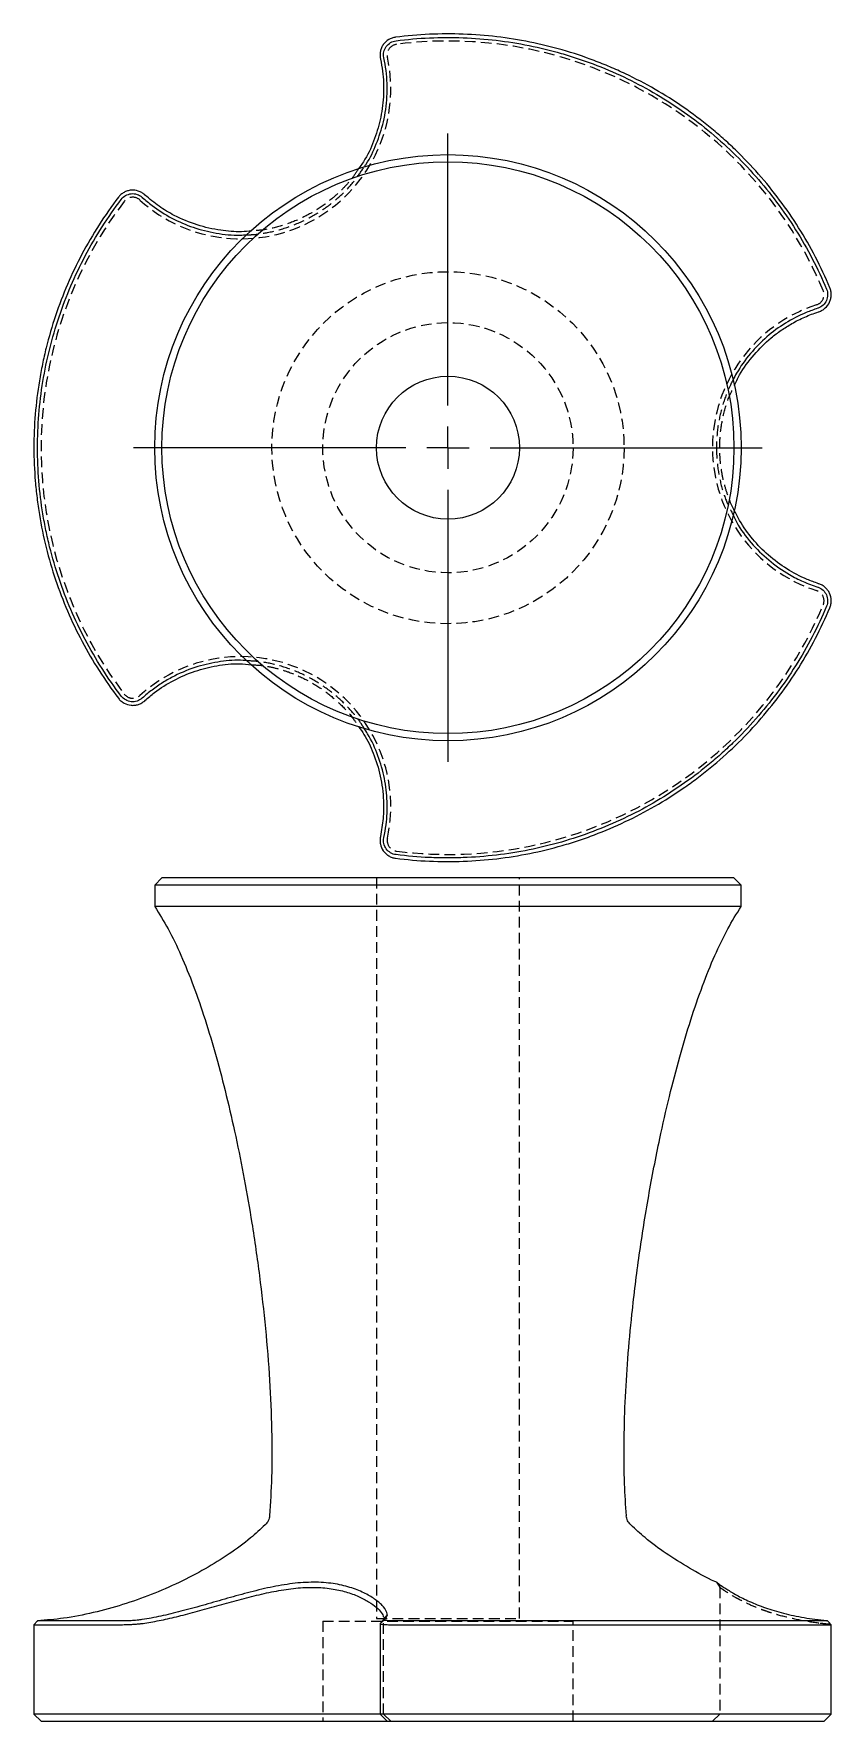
# Model space of a CAD drawing. Header units: millimetres. Extents: x 34 to 272, y 7 to 207.
# Drawn here: x 34 to 128.5, y 7 to 207.1 of the extents above; entities that cross this region are included whole.
import ezdxf

# ---------------------------------------------------------------- set-up
doc = ezdxf.new("R2010")
doc.units = ezdxf.units.MM
doc.linetypes.add('HIDDEN', pattern=[1.905, 1.27, -0.635])
doc.layers.add('10', color=7, linetype='Continuous')

# ---------------------------------------------------------------- blocks, each defined once
blk = doc.blocks.new('SW_CENTERMARKSYMBOL_0')
at = {"layer": '10', "color": 0}
for p, q in [((0, 5), (0, 37.25)), ((0, 0), (0, 2.5)), ((-5, 0), (-37.25, 0)), ((0, 0), (-2.5, 0)), ((0, 0), (0, -2.5)), ((0, 0), (2.5, 0)), ((5, 0), (37.25, 0)), ((0, -5), (0, -37.25))]:
    blk.add_line(p, q, dxfattribs=at)

msp = doc.modelspace()

# ---------------------------------------------------------------- linework, layer by layer
at = {"color": 7, "linetype": 'Continuous', "lineweight": 25}
for p, q in [((49.21, 107), (48.37, 106.15)), ((48.37, 106.15), (48.37, 103.61)), ((117.86, 106.15), (48.37, 106.15)), ((117.01, 107), (49.21, 107)), ((117.86, 106.15), (117.01, 107)), ((117.86, 103.61), (117.86, 106.15)), ((117.86, 103.61), (48.37, 103.61)), ((34.47, 18.89), (34.03, 18.42)), ((34.04, 18.44), (34.04, 7.85)), ((75.06, 18.58), (75.06, 7.85)), ((128.53, 7.85), (128.53, 18.45)), ((34.04, 7.85), (34.89, 7)), ((44.06, 7.85), (34.04, 7.85)), ((34.89, 7), (44.73, 7)), ((47.17, 7.85), (44.06, 7.85)), ((44.73, 7), (46.6, 7)), ((46.6, 7), (75.91, 7)), ((75.06, 7.85), (47.17, 7.85)), ((75.06, 7.85), (75.91, 7)), ((76.91, 7.85), (75.06, 7.85)), ((75.91, 7), (77.02, 7)), ((128.37, 7.85), (76.91, 7.85)), ((77.02, 7), (127.58, 7)), ((127.58, 7), (127.68, 7)), ((127.68, 7), (128.53, 7.85)), ((128.53, 7.85), (128.37, 7.85))]:
    msp.add_line(p, q, dxfattribs=at)
at = {"color": 7, "linetype": 'HIDDEN', "lineweight": 18}
for p, q in [((74.64, 107), (74.64, 19.2)), ((91.59, 19.2), (91.59, 107)), ((114.93, 23.48), (115.32, 22.88)), ((115.32, 22.88), (115.32, 7.85)), ((68.28, 18.86), (97.94, 18.86)), ((68.28, 18.86), (68.28, 7)), ((74.64, 19.2), (91.59, 19.2)), ((75.06, 18.58), (75.06, 18.58)), ((75.49, 19.2), (75.49, 19.21)), ((75.49, 7.85), (75.49, 19.2)), ((75.51, 19.05), (75.52, 19.03)), ((75.88, 19.72), (75.89, 19.55)), ((97.94, 7), (97.94, 18.86)), ((76.33, 7), (75.49, 7.85)), ((115.32, 7.85), (114.47, 7))]:
    msp.add_line(p, q, dxfattribs=at)
at = {"color": 7, "linetype": 'Continuous', "lineweight": 25}
for radius in [34.75, 33.9, 8.47]:
    msp.add_circle((83.11, 158), radius, dxfattribs=at)
at = {"color": 7, "linetype": 'HIDDEN', "lineweight": 18}
for radius in [20.87, 14.83]:
    msp.add_circle((83.11, 158), radius, dxfattribs=at)
for centre, radius, start, end in [((83.11, 158), 48.22, 22.739, 97.261), ((58.54, 200.57), 17.8, 227.8744, 12.1256), ((77.18, 204.57), 1.27, 97.261, 192.1256), ((83.11, 158), 48.22, 142.739, 217.261), ((45.75, 186.43), 1.27, 47.8744, 142.739), ((126.41, 176.15), 1.27, 287.8744, 22.739), ((132.26, 158), 17.8, 107.8744, 252.1256), ((126.41, 139.85), 1.27, 337.261, 72.1256), ((83.11, 158), 48.22, 262.739, 337.261), ((58.54, 115.43), 17.8, 347.8744, 132.1256), ((45.75, 129.57), 1.27, 217.261, 312.1256), ((77.18, 111.43), 1.27, 167.8744, 262.739)]:
    msp.add_arc(centre, radius, start, end, dxfattribs=at)
at = {"color": 7, "linetype": 'Continuous', "lineweight": 25}
for points, knots in [([(76.91, 206.67), (76.76, 206.66), (76.62, 206.62), (76.34, 206.53), (76.21, 206.46), (75.84, 206.24), (75.62, 206.03), (75.36, 205.68), (75.29, 205.55), (75.18, 205.28), (75.13, 205.14), (75.07, 204.85), (75.06, 204.71), (75.06, 204.42), (75.08, 204.27), (75.11, 204.13)], [0, 0, 0, 0, 0.125, 0.125, 0.25, 0.25, 0.5, 0.5, 0.625, 0.625, 0.75, 0.75, 0.875, 0.875, 1, 1, 1, 1]), ([(75.51, 204.25), (75.47, 204.48), (75.47, 204.71), (75.57, 205.16), (75.67, 205.38), (75.94, 205.75), (76.11, 205.91), (76.51, 206.15), (76.73, 206.23), (76.96, 206.25)], [0, 0, 0, 0, 0.25, 0.25, 0.5, 0.5, 0.75, 0.75, 1, 1, 1, 1]), ([(128.37, 176.97), (127.85, 178.2), (127.28, 179.42), (126.05, 181.79), (125.38, 182.96), (123.25, 186.34), (121.67, 188.46), (119.05, 191.44), (118.13, 192.39), (116.7, 193.78), (116.21, 194.23), (115.21, 195.12), (114.7, 195.55), (112.12, 197.67), (109.94, 199.17), (106.51, 201.15), (105.33, 201.77), (103.54, 202.62), (102.93, 202.89), (101.7, 203.41), (101.08, 203.66), (97.95, 204.85), (95.4, 205.58), (90.22, 206.62), (87.59, 206.94), (83.58, 207.08), (82.24, 207.08), (79.57, 206.96), (78.24, 206.84), (76.91, 206.67)], [0, 0, 0, 0, 0.0625, 0.0625, 0.125, 0.125, 0.25, 0.25, 0.3125, 0.3125, 0.34375, 0.34375, 0.375, 0.375, 0.5, 0.5, 0.5625, 0.5625, 0.59375, 0.59375, 0.625, 0.625, 0.75, 0.75, 0.875, 0.875, 0.9375, 0.9375, 1, 1, 1, 1]), ([(76.96, 206.25), (78.28, 206.42), (79.6, 206.54), (82.25, 206.65), (83.59, 206.66), (87.55, 206.51), (90.15, 206.2), (94, 205.43), (95.28, 205.12), (97.18, 204.57), (97.81, 204.37), (99.06, 203.96), (99.69, 203.74), (102.79, 202.57), (105.16, 201.44), (108.56, 199.48), (109.67, 198.78), (111.83, 197.28), (112.89, 196.49), (115.97, 193.96), (117.85, 192.13), (121.32, 188.2), (122.89, 186.1), (125.02, 182.73), (125.68, 181.58), (126.9, 179.23), (127.46, 178.03), (127.98, 176.8)], [0, 0, 0, 0, 0.0625, 0.0625, 0.125, 0.125, 0.25, 0.25, 0.3125, 0.3125, 0.34375, 0.34375, 0.375, 0.375, 0.5, 0.5, 0.5625, 0.5625, 0.625, 0.625, 0.75, 0.75, 0.875, 0.875, 0.9375, 0.9375, 1, 1, 1, 1]), ([(73.17, 191.29), (73.25, 191.39), (73.86, 192.24), (74.67, 194.02), (75.56, 196.69), (75.9, 199.12), (75.92, 201.17), (75.8, 202.71), (75.61, 203.72), (75.52, 204.22)], [0, 0, 0, 0, 0.029826, 0.2319485, 0.4388491, 0.6609743, 0.7758198, 0.8906541, 1, 1, 1, 1]), ([(75.12, 204.08), (75.21, 203.6), (75.46, 202.22), (75.54, 199.9), (75.23, 197.21), (74.47, 194.62), (73.57, 192.54), (72.76, 191.42), (72.48, 191.05)], [0, 0, 0, 0, 0.1054636, 0.3009333, 0.5019197, 0.6972755, 0.8972938, 1, 1, 1, 1]), ([(47.17, 188), (47.06, 188.1), (46.94, 188.18), (46.69, 188.33), (46.55, 188.39), (46.14, 188.53), (45.84, 188.56), (45.41, 188.52), (45.26, 188.49), (44.98, 188.41), (44.85, 188.35), (44.59, 188.21), (44.47, 188.12), (44.25, 187.93), (44.15, 187.83), (44.06, 187.71)], [0, 0, 0, 0, 0.125, 0.125, 0.25, 0.25, 0.5, 0.5, 0.625, 0.625, 0.75, 0.75, 0.875, 0.875, 1, 1, 1, 1]), ([(44.4, 187.45), (44.54, 187.64), (44.71, 187.79), (45.12, 188.02), (45.34, 188.09), (45.8, 188.14), (46.04, 188.11), (46.48, 187.97), (46.68, 187.86), (46.85, 187.71)], [0, 0, 0, 0, 0.25, 0.25, 0.5, 0.5, 0.75, 0.75, 1, 1, 1, 1]), ([(44.06, 187.71), (43.25, 186.64), (42.48, 185.54), (41.04, 183.29), (40.36, 182.13), (38.49, 178.59), (37.45, 176.16), (36.19, 172.4), (35.82, 171.13), (35.33, 169.2), (35.19, 168.55), (34.92, 167.24), (34.8, 166.58), (34.26, 163.29), (34.04, 160.65), (34.04, 156.68), (34.1, 155.36), (34.26, 153.38), (34.33, 152.72), (34.49, 151.39), (34.58, 150.73), (35.12, 147.43), (35.76, 144.86), (37.45, 139.85), (38.49, 137.41), (40.37, 133.86), (41.05, 132.71), (42.48, 130.45), (43.25, 129.36), (44.06, 128.29)], [0, 0, 0, 0, 0.0625, 0.0625, 0.125, 0.125, 0.25, 0.25, 0.3125, 0.3125, 0.34375, 0.34375, 0.375, 0.375, 0.5, 0.5, 0.5625, 0.5625, 0.59375, 0.59375, 0.625, 0.625, 0.75, 0.75, 0.875, 0.875, 0.9375, 0.9375, 1, 1, 1, 1]), ([(44.4, 128.55), (43.59, 129.61), (42.83, 130.69), (41.41, 132.93), (40.74, 134.08), (38.88, 137.59), (37.85, 140), (36.6, 143.72), (36.23, 144.98), (35.75, 146.89), (35.6, 147.54), (35.34, 148.83), (35.22, 149.49), (34.68, 152.75), (34.47, 155.37), (34.47, 159.3), (34.52, 160.61), (34.73, 163.23), (34.89, 164.54), (35.54, 168.47), (36.18, 171.02), (37.86, 175.99), (38.89, 178.4), (40.75, 181.93), (41.41, 183.07), (42.84, 185.31), (43.59, 186.39), (44.4, 187.45)], [0, 0, 0, 0, 0.0625, 0.0625, 0.125, 0.125, 0.25, 0.25, 0.3125, 0.3125, 0.34375, 0.34375, 0.375, 0.375, 0.5, 0.5, 0.5625, 0.5625, 0.625, 0.625, 0.75, 0.75, 0.875, 0.875, 0.9375, 0.9375, 1, 1, 1, 1]), ([(46.88, 187.68), (47.27, 187.35), (48.36, 186.42), (50.37, 185.16), (52.92, 184.05), (55.64, 183.38), (57.8, 183.16), (59.04, 183.23), (59.33, 183.24)], [0, 0, 0, 0, 0.1098413, 0.3126483, 0.5154001, 0.7235231, 0.9372715, 1, 1, 1, 1]), ([(59.85, 183.71), (59.45, 183.67), (58.22, 183.55), (56.05, 183.75), (53.36, 184.34), (50.92, 185.36), (48.84, 186.59), (47.75, 187.5), (47.2, 187.96)], [0, 0, 0, 0, 0.08772, 0.269797, 0.479401, 0.695043, 0.846207, 1, 1, 1, 1]), ([(127.98, 176.8), (128.07, 176.59), (128.11, 176.36), (128.1, 175.89), (128.05, 175.66), (127.87, 175.24), (127.73, 175.05), (127.39, 174.74), (127.19, 174.62), (126.97, 174.55)], [0, 0, 0, 0, 0.25, 0.25, 0.5, 0.5, 0.75, 0.75, 1, 1, 1, 1]), ([(127.06, 174.13), (127.2, 174.18), (127.34, 174.23), (127.59, 174.38), (127.71, 174.47), (128.04, 174.76), (128.21, 175), (128.4, 175.39), (128.45, 175.53), (128.51, 175.82), (128.53, 175.96), (128.53, 176.26), (128.52, 176.4), (128.47, 176.69), (128.42, 176.83), (128.37, 176.97)], [0, 0, 0, 0, 0.125, 0.125, 0.25, 0.25, 0.5, 0.5, 0.625, 0.625, 0.75, 0.75, 0.875, 0.875, 1, 1, 1, 1]), ([(126.93, 174.53), (126.48, 174.37), (125.14, 173.9), (123.07, 172.82), (120.84, 171.19), (118.89, 169.18), (117.61, 167.41), (117.03, 166.3), (116.9, 166.04)], [0, 0, 0, 0, 0.105571, 0.308332, 0.511041, 0.719098, 0.933485, 1, 1, 1, 1]), ([(117.05, 165.34), (117.25, 165.77), (117.86, 167.11), (119.32, 169.04), (121.03, 170.76), (122.59, 171.94), (123.91, 172.77), (125.38, 173.53), (126.47, 173.92), (127.02, 174.12)], [0, 0, 0, 0, 0.106044, 0.321953, 0.533155, 0.64201, 0.750858, 0.874706, 1, 1, 1, 1]), ([(127.02, 141.88), (126.57, 142.04), (125.26, 142.51), (123.22, 143.59), (121.05, 145.2), (119.17, 147.14), (117.85, 148.98), (117.22, 150.2), (117.01, 150.62)], [0, 0, 0, 0, 0.103291, 0.298851, 0.49988, 0.695324, 0.895444, 1, 1, 1, 1]), ([(116.9, 150.06), (117.04, 149.75), (117.59, 148.54), (118.99, 146.7), (121.08, 144.61), (123.21, 143.13), (125.19, 142.09), (126.35, 141.68), (126.93, 141.47)], [0, 0, 0, 0, 0.074743, 0.29617, 0.511728, 0.733462, 0.86588, 1, 1, 1, 1]), ([(126.97, 141.45), (127.19, 141.38), (127.39, 141.26), (127.73, 140.95), (127.87, 140.76), (128.05, 140.33), (128.1, 140.1), (128.11, 139.64), (128.07, 139.41), (127.98, 139.2)], [0, 0, 0, 0, 0.25, 0.25, 0.5, 0.5, 0.75, 0.75, 1, 1, 1, 1]), ([(128.37, 139.03), (128.42, 139.17), (128.47, 139.31), (128.52, 139.6), (128.53, 139.75), (128.53, 140.18), (128.46, 140.48), (128.27, 140.87), (128.2, 141), (128.02, 141.24), (127.93, 141.34), (127.71, 141.54), (127.59, 141.62), (127.34, 141.77), (127.2, 141.82), (127.06, 141.87)], [0, 0, 0, 0, 0.125, 0.125, 0.25, 0.25, 0.5, 0.5, 0.625, 0.625, 0.75, 0.75, 0.875, 0.875, 1, 1, 1, 1]), ([(76.91, 109.33), (78.24, 109.16), (79.58, 109.04), (82.25, 108.92), (83.59, 108.92), (87.59, 109.06), (90.22, 109.38), (94.1, 110.16), (95.39, 110.47), (97.3, 111.02), (97.94, 111.22), (99.21, 111.64), (99.84, 111.87), (102.96, 113.05), (105.35, 114.18), (108.79, 116.16), (109.9, 116.87), (111.54, 118), (112.08, 118.39), (113.15, 119.19), (113.67, 119.61), (116.26, 121.73), (118.17, 123.57), (121.66, 127.53), (123.25, 129.65), (125.39, 133.05), (126.05, 134.22), (127.28, 136.59), (127.85, 137.8), (128.37, 139.03)], [0, 0, 0, 0, 0.0625, 0.0625, 0.125, 0.125, 0.25, 0.25, 0.3125, 0.3125, 0.34375, 0.34375, 0.375, 0.375, 0.5, 0.5, 0.5625, 0.5625, 0.59375, 0.59375, 0.625, 0.625, 0.75, 0.75, 0.875, 0.875, 0.9375, 0.9375, 1, 1, 1, 1]), ([(127.98, 139.2), (127.46, 137.97), (126.9, 136.77), (125.67, 134.42), (125.01, 133.26), (122.9, 129.91), (121.32, 127.81), (118.72, 124.86), (117.82, 123.91), (116.4, 122.53), (115.92, 122.08), (114.93, 121.2), (114.42, 120.77), (111.86, 118.67), (109.7, 117.18), (105.17, 114.56), (102.79, 113.44), (97.82, 111.56), (95.3, 110.83), (90.16, 109.8), (87.55, 109.49), (84.24, 109.37), (83.57, 109.36), (82.25, 109.36), (81.59, 109.38), (79.6, 109.46), (78.28, 109.58), (76.96, 109.75)], [0, 0, 0, 0, 0.0625, 0.0625, 0.125, 0.125, 0.25, 0.25, 0.3125, 0.3125, 0.34375, 0.34375, 0.375, 0.375, 0.5, 0.5, 0.625, 0.625, 0.75, 0.75, 0.875, 0.875, 0.90625, 0.90625, 0.9375, 0.9375, 1, 1, 1, 1]), ([(59.35, 132.74), (59.18, 132.76), (58.12, 132.87), (56.13, 132.68), (53.38, 132.11), (51.11, 131.19), (49.33, 130.18), (48.04, 129.31), (47.26, 128.64), (46.88, 128.32)], [0, 0, 0, 0, 0.0367388, 0.2372833, 0.4425587, 0.6632083, 0.7772945, 0.8913696, 1, 1, 1, 1]), ([(47.2, 128.04), (47.58, 128.35), (48.64, 129.26), (50.61, 130.49), (53.1, 131.57), (55.72, 132.2), (57.98, 132.46), (59.37, 132.32), (59.85, 132.27)], [0, 0, 0, 0, 0.105193, 0.300116, 0.50054, 0.69535, 0.894807, 1, 1, 1, 1]), ([(44.06, 128.29), (44.15, 128.17), (44.25, 128.07), (44.47, 127.88), (44.59, 127.79), (44.98, 127.58), (45.26, 127.49), (45.7, 127.45), (45.85, 127.45), (46.14, 127.49), (46.28, 127.52), (46.56, 127.61), (46.69, 127.67), (46.94, 127.82), (47.06, 127.9), (47.17, 128)], [0, 0, 0, 0, 0.125, 0.125, 0.25, 0.25, 0.5, 0.5, 0.625, 0.625, 0.75, 0.75, 0.875, 0.875, 1, 1, 1, 1]), ([(46.85, 128.29), (46.68, 128.14), (46.48, 128.03), (46.04, 127.89), (45.8, 127.86), (45.34, 127.91), (45.12, 127.98), (44.72, 128.21), (44.54, 128.36), (44.4, 128.55)], [0, 0, 0, 0, 0.25, 0.25, 0.5, 0.5, 0.75, 0.75, 1, 1, 1, 1]), ([(72.52, 124.93), (72.74, 124.63), (73.44, 123.65), (74.35, 121.69), (75.18, 119.07), (75.51, 116.44), (75.48, 114.03), (75.24, 112.63), (75.12, 111.92)], [0, 0, 0, 0, 0.082594, 0.265635, 0.476337, 0.693105, 0.845228, 1, 1, 1, 1]), ([(75.52, 111.78), (75.61, 112.28), (75.88, 113.7), (75.96, 116.06), (75.65, 118.83), (74.87, 121.52), (73.98, 123.5), (73.3, 124.53), (73.15, 124.77)], [0, 0, 0, 0, 0.110032, 0.31309, 0.516093, 0.724474, 0.938478, 1, 1, 1, 1]), ([(75.11, 111.87), (75.08, 111.73), (75.06, 111.58), (75.06, 111.29), (75.07, 111.15), (75.16, 110.72), (75.28, 110.44), (75.53, 110.09), (75.63, 109.97), (75.84, 109.77), (75.96, 109.69), (76.21, 109.54), (76.35, 109.47), (76.62, 109.38), (76.76, 109.34), (76.91, 109.33)], [0, 0, 0, 0, 0.125, 0.125, 0.25, 0.25, 0.5, 0.5, 0.625, 0.625, 0.75, 0.75, 0.875, 0.875, 1, 1, 1, 1]), ([(76.96, 109.75), (76.73, 109.77), (76.51, 109.85), (76.11, 110.09), (75.94, 110.25), (75.67, 110.62), (75.57, 110.84), (75.47, 111.29), (75.47, 111.52), (75.51, 111.75)], [0, 0, 0, 0, 0.25, 0.25, 0.5, 0.5, 0.75, 0.75, 1, 1, 1, 1]), ([(48.37, 103.61), (48.91, 102.73), (50.07, 100.87), (51.55, 97.71), (53.01, 94.12), (54.38, 90.12), (55.68, 85.77), (56.88, 81.14), (57.99, 76.29), (59, 71.24), (59.95, 65.73), (60.8, 59.82), (61.51, 53.61), (62, 47.51), (62.25, 41.63), (62.27, 36.27), (62.06, 32.89), (61.96, 31.37)], [0, 0, 0, 0, 0.041632, 0.088534, 0.140676, 0.197775, 0.259353, 0.323588, 0.390846, 0.460359, 0.531312, 0.616491, 0.701108, 0.783803, 0.863317, 0.938553, 1, 1, 1, 1]), ([(104.26, 31.37), (104.18, 32.63), (103.99, 35.46), (103.96, 39.95), (104.09, 44.9), (104.41, 50.04), (104.95, 55.86), (105.75, 62.3), (106.85, 69.24), (108.06, 75.49), (109.31, 80.99), (110.53, 85.69), (111.83, 90.08), (113.21, 94.1), (114.66, 97.69), (116.16, 100.86), (117.31, 102.73), (117.86, 103.61)], [0, 0, 0, 0, 0.050972, 0.114428, 0.181221, 0.250709, 0.322149, 0.417289, 0.512434, 0.605594, 0.674335, 0.739952, 0.801706, 0.858966, 0.911249, 0.958272, 1, 1, 1, 1]), ([(61.44, 30.29), (60.87, 29.76), (59.54, 28.51), (57.15, 26.78), (54.32, 25.01), (51.23, 23.41), (47.96, 21.99), (44.57, 20.78), (41.1, 19.84), (37.73, 19.18), (35.52, 18.99), (34.49, 18.91)], [0, 0, 0, 0, 0.078126, 0.184385, 0.296588, 0.413768, 0.53454, 0.655129, 0.776195, 0.896477, 1, 1, 1, 1]), ([(61.98, 31.37), (61.94, 31.16), (61.87, 30.75), (61.6, 30.43), (61.46, 30.27)], [0, 0, 0, 0, 0.500001, 1, 1, 1, 1]), ([(114.94, 23.49), (114.87, 23.52), (113.76, 23.99), (111.76, 25.13), (108.98, 26.84), (106.65, 28.55), (105.34, 29.77), (104.79, 30.29)], [0, 0, 0, 0, 0.016467, 0.295204, 0.562131, 0.815082, 1, 1, 1, 1]), ([(75.52, 19.05), (75.72, 19.16), (75.84, 19.3), (75.93, 19.63), (75.9, 19.83), (75.71, 20.26), (75.55, 20.49), (75.2, 20.86), (75.06, 20.98), (74.76, 21.23), (74.59, 21.36), (74.05, 21.74), (73.62, 22), (72.9, 22.35), (72.64, 22.46), (72.09, 22.68), (71.79, 22.78), (70.87, 23.06), (70.21, 23.22), (69.13, 23.37), (68.76, 23.41), (67.99, 23.47), (67.59, 23.48), (66.39, 23.48), (65.55, 23.43), (64.26, 23.27), (63.82, 23.2), (62.93, 23.05), (62.49, 22.97), (61.15, 22.68), (60.25, 22.46), (58.9, 22.11), (58.44, 21.98), (57.54, 21.73), (57.1, 21.61), (55.77, 21.23), (54.89, 20.97), (53.58, 20.6), (53.15, 20.48), (52.3, 20.25), (51.88, 20.14), (50.65, 19.82), (49.85, 19.63), (48.32, 19.3), (47.58, 19.16), (46.88, 19.05)], [0, 0, 0, 0, 0.0625, 0.0625, 0.125, 0.125, 0.1875, 0.1875, 0.21875, 0.21875, 0.25, 0.25, 0.3125, 0.3125, 0.34375, 0.34375, 0.375, 0.375, 0.4375, 0.4375, 0.46875, 0.46875, 0.5, 0.5, 0.5625, 0.5625, 0.59375, 0.59375, 0.625, 0.625, 0.6875, 0.6875, 0.71875, 0.71875, 0.75, 0.75, 0.8125, 0.8125, 0.84375, 0.84375, 0.875, 0.875, 0.9375, 0.9375, 1, 1, 1, 1]), ([(47.2, 18.63), (47.81, 18.73), (48.46, 18.85), (49.8, 19.13), (50.49, 19.29), (51.56, 19.55), (51.93, 19.64), (52.67, 19.83), (53.04, 19.94), (54.18, 20.24), (54.94, 20.46), (56.49, 20.89), (57.27, 21.11), (58.46, 21.44), (58.86, 21.54), (59.65, 21.75), (60.04, 21.84), (61.22, 22.13), (62, 22.3), (63.16, 22.51), (63.55, 22.58), (64.32, 22.69), (64.7, 22.74), (65.83, 22.85), (66.55, 22.88), (67.6, 22.87), (67.95, 22.85), (68.62, 22.8), (68.95, 22.76), (69.89, 22.62), (70.48, 22.49), (71.56, 22.18), (72.06, 21.99), (72.96, 21.6), (73.36, 21.39), (74.06, 20.95), (74.37, 20.73), (74.86, 20.3), (75.06, 20.09), (75.35, 19.69), (75.44, 19.51), (75.47, 19.34)], [0, 0, 0, 0, 0.0625, 0.0625, 0.125, 0.125, 0.15625, 0.15625, 0.1875, 0.1875, 0.25, 0.25, 0.3125, 0.3125, 0.34375, 0.34375, 0.375, 0.375, 0.4375, 0.4375, 0.46875, 0.46875, 0.5, 0.5, 0.5625, 0.5625, 0.59375, 0.59375, 0.625, 0.625, 0.6875, 0.6875, 0.75, 0.75, 0.8125, 0.8125, 0.875, 0.875, 0.9375, 0.9375, 1, 1, 1, 1]), ([(114.93, 23.48), (114.93, 23.48), (115.01, 23.42), (115.3, 23.21), (115.52, 23.06), (115.95, 22.78), (116.11, 22.67), (116.46, 22.46), (116.65, 22.34), (117.26, 21.99), (117.72, 21.74), (118.77, 21.23), (119.37, 20.97), (120.64, 20.48), (121.32, 20.25), (122.41, 19.93), (122.79, 19.83), (123.57, 19.64), (123.97, 19.54), (125.19, 19.3), (126.04, 19.16), (126.93, 19.05)], [0, 0, 0, 0, 0.125, 0.125, 0.25, 0.25, 0.3125, 0.3125, 0.375, 0.375, 0.5, 0.5, 0.625, 0.625, 0.75, 0.75, 0.8125, 0.8125, 0.875, 0.875, 1, 1, 1, 1]), ([(34.07, 18.44), (34.08, 18.44), (34.11, 18.44), (34.57, 18.44), (35.36, 18.44), (36.49, 18.44), (37.97, 18.44), (39.75, 18.44), (41.76, 18.44), (43.29, 18.44), (44.06, 18.44)], [0, 0, 0, 0, 0.104937, 0.236475, 0.364305, 0.492135, 0.623679, 0.755223, 0.877224, 1, 1, 1, 1]), ([(44.4, 18.89), (44.15, 18.89), (42.89, 18.89), (41.03, 18.89), (39, 18.89), (37.42, 18.89), (36.15, 18.89), (35.22, 18.89), (34.67, 18.89), (34.43, 18.89), (34.49, 18.89), (34.49, 18.89)], [0, 0, 0, 0, 0.03971, 0.198749, 0.327086, 0.455423, 0.587505, 0.719587, 0.847926, 0.976264, 1, 1, 1, 1]), ([(44.06, 18.44), (44.15, 18.44), (44.25, 18.44), (44.47, 18.44), (44.59, 18.45), (44.98, 18.46), (45.26, 18.47), (45.7, 18.49), (45.85, 18.5), (46.14, 18.52), (46.28, 18.53), (46.56, 18.55), (46.69, 18.57), (46.94, 18.6), (47.06, 18.61), (47.17, 18.63)], [0, 0, 0, 0, 0.125, 0.125, 0.25, 0.25, 0.5, 0.5, 0.625, 0.625, 0.75, 0.75, 0.875, 0.875, 1, 1, 1, 1]), ([(46.85, 19.05), (46.68, 19.02), (46.48, 19), (46.04, 18.96), (45.8, 18.94), (45.34, 18.91), (45.12, 18.91), (44.72, 18.89), (44.54, 18.89), (44.4, 18.89)], [0, 0, 0, 0, 0.25, 0.25, 0.5, 0.5, 0.75, 0.75, 1, 1, 1, 1]), ([(75.08, 18.58), (75.07, 18.58), (75.05, 18.54), (75.22, 18.5), (75.61, 18.47), (76.2, 18.44), (76.67, 18.44), (76.91, 18.44)], [0, 0, 0, 0, 0.0576185, 0.2929613, 0.5270571, 0.7603627, 1, 1, 1, 1]), ([(75.49, 19.03), (75.42, 18.96), (75.28, 18.82), (75.14, 18.67), (75.07, 18.6)], [0, 0, 0, 0, 0.48421, 1, 1, 1, 1]), ([(76.96, 18.89), (76.71, 18.89), (76.21, 18.9), (75.71, 18.93), (75.47, 18.98), (75.5, 19.02), (75.51, 19.03)], [0, 0, 0, 0, 0.2960372, 0.5916291, 0.8248046, 1, 1, 1, 1]), ([(76.91, 18.44), (78.24, 18.44), (79.58, 18.44), (82.25, 18.44), (83.59, 18.44), (87.59, 18.44), (90.22, 18.44), (94.1, 18.44), (95.39, 18.44), (97.3, 18.44), (97.94, 18.44), (99.21, 18.44), (99.84, 18.44), (102.96, 18.44), (105.35, 18.44), (108.79, 18.44), (109.9, 18.44), (111.54, 18.44), (112.08, 18.44), (113.15, 18.44), (113.67, 18.44), (116.26, 18.43), (118.17, 18.43), (121.66, 18.42), (123.25, 18.43), (125.39, 18.43), (126.05, 18.44), (127.28, 18.44), (127.85, 18.44), (128.37, 18.44)], [0, 0, 0, 0, 0.0625, 0.0625, 0.125, 0.125, 0.25, 0.25, 0.3125, 0.3125, 0.34375, 0.34375, 0.375, 0.375, 0.5, 0.5, 0.5625, 0.5625, 0.59375, 0.59375, 0.625, 0.625, 0.75, 0.75, 0.875, 0.875, 0.9375, 0.9375, 1, 1, 1, 1]), ([(127.98, 18.89), (127.46, 18.89), (126.9, 18.89), (125.67, 18.89), (125.01, 18.89), (122.9, 18.89), (121.32, 18.89), (118.72, 18.89), (117.82, 18.89), (116.4, 18.89), (115.92, 18.89), (114.93, 18.89), (114.42, 18.89), (111.86, 18.89), (109.7, 18.89), (105.17, 18.89), (102.79, 18.89), (97.82, 18.89), (95.3, 18.89), (90.16, 18.89), (87.55, 18.89), (84.24, 18.89), (83.57, 18.89), (82.25, 18.89), (81.59, 18.89), (79.6, 18.89), (78.28, 18.89), (76.96, 18.89)], [0, 0, 0, 0, 0.0625, 0.0625, 0.125, 0.125, 0.25, 0.25, 0.3125, 0.3125, 0.34375, 0.34375, 0.375, 0.375, 0.5, 0.5, 0.625, 0.625, 0.75, 0.75, 0.875, 0.875, 0.90625, 0.90625, 0.9375, 0.9375, 1, 1, 1, 1]), ([(126.97, 19.05), (127.21, 19.02), (127.44, 18.99), (127.8, 18.95), (127.94, 18.93), (128.02, 18.92)], [0, 0, 0, 0, 0.5, 0.5, 1, 1, 1, 1]), ([(128.09, 18.9), (128.1, 18.9), (128.14, 18.89), (128.05, 18.89), (127.98, 18.89)], [0, 0, 0, 0, 0.142976, 1, 1, 1, 1]), ([(128.53, 18.45), (128.46, 18.52), (128.32, 18.67), (128.18, 18.82), (128.11, 18.9)], [0, 0, 0, 0, 0.484348, 1, 1, 1, 1]), ([(128.53, 18.45), (128.46, 18.52), (128.32, 18.67), (128.18, 18.82), (128.11, 18.9)], [0, 0, 0, 0, 0.484348, 1, 1, 1, 1]), ([(128.37, 18.44), (128.44, 18.44), (128.55, 18.44), (128.51, 18.45), (128.5, 18.45)], [0, 0, 0, 0, 0.708474, 1, 1, 1, 1])]:
    msp.add_open_spline(points, degree=3, knots=knots, dxfattribs=at)
for points in [[(75.11, 204.13), (75.11, 204.11), (75.11, 204.1), (75.12, 204.08)], [(75.52, 204.22), (75.52, 204.23), (75.52, 204.24), (75.51, 204.25)], [(46.85, 187.71), (46.86, 187.7), (46.87, 187.69), (46.88, 187.68)], [(47.2, 187.96), (47.19, 187.98), (47.18, 187.99), (47.17, 188)], [(126.97, 174.55), (126.96, 174.54), (126.94, 174.54), (126.93, 174.53)], [(127.02, 174.12), (127.03, 174.12), (127.05, 174.13), (127.06, 174.13)], [(126.93, 141.47), (126.94, 141.46), (126.96, 141.46), (126.97, 141.45)], [(127.06, 141.87), (127.05, 141.87), (127.03, 141.88), (127.02, 141.88)], [(46.88, 128.32), (46.87, 128.31), (46.86, 128.3), (46.85, 128.29)], [(47.17, 128), (47.18, 128.01), (47.19, 128.02), (47.2, 128.04)], [(75.12, 111.92), (75.11, 111.9), (75.11, 111.89), (75.11, 111.87)], [(75.51, 111.75), (75.52, 111.76), (75.52, 111.77), (75.52, 111.78)], [(104.77, 30.27), (104.63, 30.43), (104.36, 30.75), (104.28, 31.16), (104.25, 31.37)], [(46.88, 19.05), (46.87, 19.05), (46.86, 19.05), (46.85, 19.05)], [(47.17, 18.63), (47.18, 18.63), (47.19, 18.63), (47.2, 18.63)], [(75.51, 19.05), (75.52, 19.05), (75.52, 19.05), (75.52, 19.05)], [(126.93, 19.05), (126.94, 19.05), (126.96, 19.05), (126.97, 19.05)]]:
    msp.add_open_spline(points, degree=3, dxfattribs=at)
at = {"color": 7, "linetype": 'HIDDEN', "lineweight": 18}
for points, knots in [([(59.33, 183.24), (59.54, 183.25), (60.24, 183.27), (61.76, 183.49), (63.88, 184.01), (66.24, 184.97), (68.47, 186.28), (70.42, 187.86), (72.01, 189.54), (72.81, 190.74), (73.17, 191.29)], [0, 0, 0, 0, 0.038946, 0.129646, 0.279127, 0.43273, 0.582339, 0.73687, 0.879145, 1, 1, 1, 1]), ([(72.48, 191.05), (72.21, 190.62), (71.66, 189.77), (70.61, 188.65), (69.3, 187.42), (67.61, 186.19), (65.55, 185.07), (63.34, 184.27), (61.44, 183.8), (60.26, 183.74), (59.85, 183.71)], [0, 0, 0, 0, 0.1022131, 0.2038463, 0.3054568, 0.456245, 0.6113901, 0.7621868, 0.9167909, 1, 1, 1, 1]), ([(116.9, 166.04), (116.8, 165.86), (116.47, 165.26), (115.9, 163.86), (115.28, 161.77), (114.97, 159.68), (114.94, 158.41), (114.93, 158)], [0, 0, 0, 0, 0.071552, 0.251938, 0.550143, 0.856346, 1, 1, 1, 1]), ([(115.32, 158), (115.33, 158.48), (115.36, 159.75), (115.71, 161.8), (116.26, 163.8), (116.84, 164.92), (117.05, 165.34)], [0, 0, 0, 0, 0.1869402, 0.4947923, 0.8110938, 1, 1, 1, 1]), ([(114.93, 158), (114.94, 157.52), (114.98, 156.22), (115.32, 154.11), (115.94, 151.91), (116.61, 150.62), (116.9, 150.06)], [0, 0, 0, 0, 0.17273, 0.465544, 0.766403, 1, 1, 1, 1]), ([(117.01, 150.62), (117, 150.64), (116.77, 151.07), (116.39, 152.01), (115.91, 153.45), (115.57, 154.94), (115.36, 156.46), (115.33, 157.49), (115.32, 158)], [0, 0, 0, 0, 0.005106, 0.199861, 0.401394, 0.602889, 0.800269, 1, 1, 1, 1]), ([(73.15, 124.77), (73.04, 124.95), (72.67, 125.56), (71.72, 126.77), (70.21, 128.34), (68.19, 129.9), (65.94, 131.18), (63.6, 132.07), (61.38, 132.61), (59.98, 132.7), (59.35, 132.74)], [0, 0, 0, 0, 0.040194, 0.131329, 0.281507, 0.435827, 0.586133, 0.741378, 0.884405, 1, 1, 1, 1]), ([(59.85, 132.27), (60.34, 132.24), (61.34, 132.19), (62.82, 131.85), (64.54, 131.33), (66.45, 130.48), (68.45, 129.25), (70.24, 127.75), (71.62, 126.31), (72.28, 125.3), (72.52, 124.93)], [0, 0, 0, 0, 0.099436, 0.200816, 0.302173, 0.452567, 0.607306, 0.757708, 0.911906, 1, 1, 1, 1]), ([(127.02, 18.63), (126.15, 18.74), (125.32, 18.88), (123.73, 19.2), (122.98, 19.39), (121.91, 19.69), (121.57, 19.8), (120.9, 20.02), (120.57, 20.13), (119.64, 20.48), (119.08, 20.72), (118.31, 21.08), (118.07, 21.2), (117.61, 21.45), (117.39, 21.56), (116.79, 21.9), (116.45, 22.11), (116.03, 22.38), (115.91, 22.46), (115.7, 22.6), (115.61, 22.67), (115.39, 22.82), (115.32, 22.88), (115.32, 22.88)], [0, 0, 0, 0, 0.125, 0.125, 0.25, 0.25, 0.3125, 0.3125, 0.375, 0.375, 0.5, 0.5, 0.5625, 0.5625, 0.625, 0.625, 0.75, 0.75, 0.8125, 0.8125, 0.875, 0.875, 1, 1, 1, 1]), ([(75.45, 19.16), (75.45, 19.08), (75.45, 18.86), (75.25, 18.72), (75.12, 18.63)], [0, 0, 0, 0, 0.353781, 1, 1, 1, 1]), ([(75.47, 19.13), (75.54, 19.21), (75.69, 19.36), (75.84, 19.52), (75.92, 19.59)], [0, 0, 0, 0, 0.499966, 1, 1, 1, 1]), ([(75.47, 19.11), (75.54, 19.18), (75.69, 19.34), (75.84, 19.49), (75.91, 19.57)], [0, 0, 0, 0, 0.499966, 1, 1, 1, 1]), ([(128.47, 18.46), (128.43, 18.47), (128.36, 18.48), (128.19, 18.5), (128.09, 18.51), (127.84, 18.54), (127.7, 18.55), (127.4, 18.59), (127.24, 18.61), (127.06, 18.63)], [0, 0, 0, 0, 0.25, 0.25, 0.5, 0.5, 0.75, 0.75, 1, 1, 1, 1])]:
    msp.add_open_spline(points, degree=3, knots=knots, dxfattribs=at)
for points in [[(75.12, 18.63), (75.11, 18.63), (75.11, 18.63), (75.11, 18.63)], [(127.06, 18.63), (127.05, 18.63), (127.03, 18.63), (127.02, 18.63)], [(127.04, 18.63), (127.05, 18.63), (127.06, 18.63), (127.06, 18.63)]]:
    msp.add_open_spline(points, degree=3, dxfattribs=at)

# ---------------------------------------------------------------- block references
at = {"layer": '10'}
msp.add_blockref('SW_CENTERMARKSYMBOL_0', (83.11, 158), dxfattribs=at)

doc.saveas('drawing.dxf')
